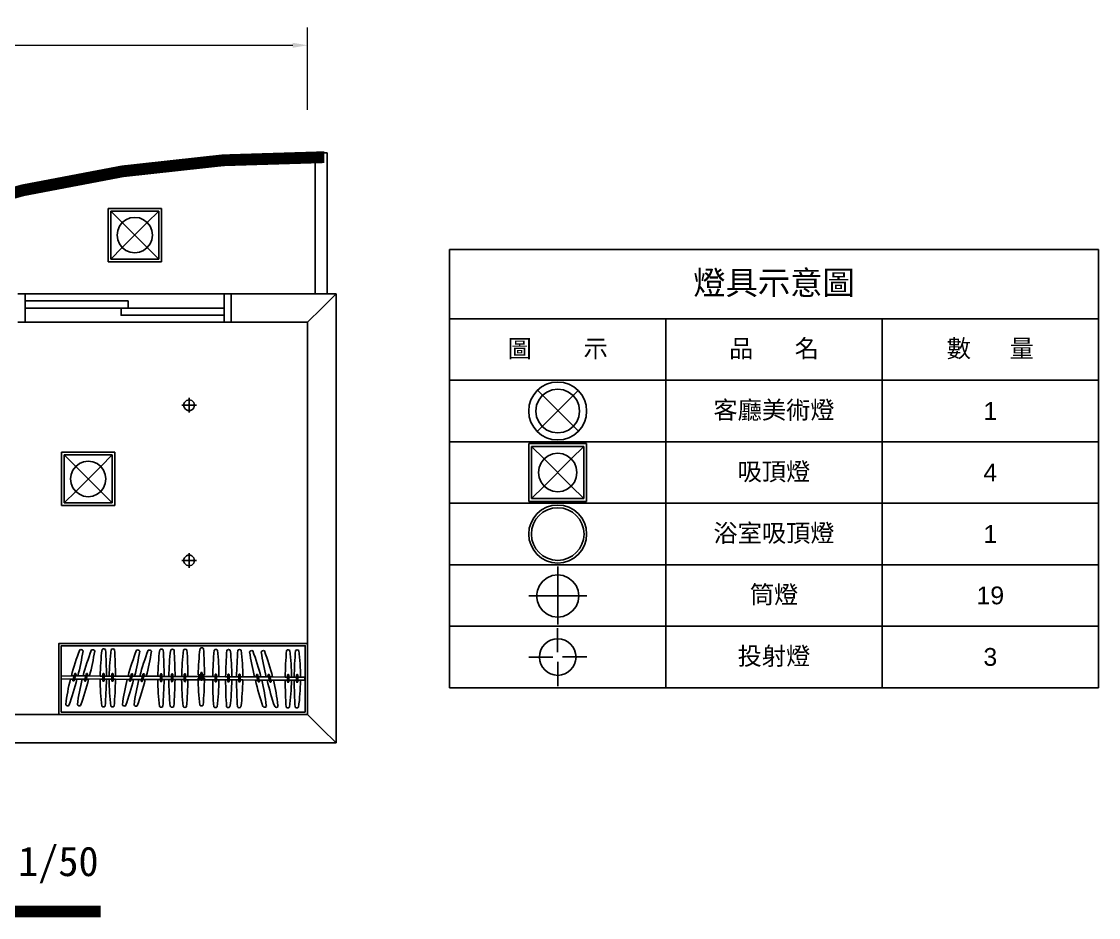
# Model space of a CAD drawing. Header units: centimetres. Extents: x 1534 to 3599, y 2480 to 3236.
# Drawn here: x 2690 to 3599, y 2480 to 3236 of the extents above; entities that cross this region are included whole.
import ezdxf

# ---------------------------------------------------------------- set-up
doc = ezdxf.new("R2010")
doc.units = ezdxf.units.CM
doc.header["$PDMODE"] = 35
for name, color, linetype in [('1', 250, 'Continuous'), ('傢俱', 7, 'Continuous'), ('填充線', 7, 'Continuous'), ('墻體', 7, 'Continuous'), ('尺寸線', 7, 'Continuous'), ('文字', 7, 'Continuous'), ('門窗', 7, 'Continuous')]:
    doc.layers.add(name, color=color, linetype=linetype)
doc.styles.get("Standard").update_dxf_attribs({"font": 'arial.ttf'})
doc.styles.add('文2.5', font='', dxfattribs={"height": 2.5})
doc.styles.add('文5', font='', dxfattribs={"height": 5})
doc.styles.get('文2.5').set_extended_font_data('DFKai-SB')
doc.styles.get('文5').set_extended_font_data('DFKai-SB')
doc.dimstyles.new('DIM2.5', dxfattribs={"dimtxt": 2.5, "dimasz": 2.5, "dimexe": 3, "dimexo": 1, "dimgap": 1, "dimtad": 1, "dimdec": 1, "dimdsep": 46, "dimtxsty": '文2.5', "dimcen": 2.5, "dimadec": 0, "dimazin": 0, "dimtfac": 1, "dimtdec": 1, "dimtmove": 0, "dimatfit": 3, "dimfxl": 1, "dimlwd": 15, "dimlwe": 15, "dimarcsym": 0})

# ---------------------------------------------------------------- blocks, each defined once
blk = doc.blocks.new('衣架')
for p, q in [((0.01, 2.7), (0, 0)), ((0, 0), (32.89, -0.19)), ((0.01, 2.7), (32.91, 2.51)), ((8.6, 2.64), (10.9, 2.63)), ((10.9, 2.63), (10.06, -0.07)), ((11.51, 4.58), (10.9, 2.63)), ((12.07, 2.62), (11.23, -0.07)), ((12.58, 4.25), (12.07, 2.62)), ((12.07, 2.62), (14.08, 2.61)), ((14.08, 2.61), (18.47, 2.59)), ((18.47, 2.59), (20.77, 2.58)), ((20.77, 2.58), (19.93, -0.12)), ((21.38, 4.53), (20.77, 2.58)), ((21.94, 2.57), (21.1, -0.13)), ((22.45, 4.2), (21.94, 2.57)), ((21.94, 2.57), (23.95, 2.56)), ((32.91, 2.51), (35.11, 2.5)), ((35.11, 2.5), (35.09, -0.2)), ((35.12, 4.4), (35.11, 2.5)), ((36.22, 2.49), (36.21, -0.21)), ((36.23, 4.4), (36.22, 2.49)), ((36.22, 2.49), (38.15, 2.48)), ((38.15, 2.48), (40.52, 2.47)), ((40.52, 2.47), (42.72, 2.46)), ((42.72, 2.46), (42.7, -0.24)), ((42.73, 4.36), (42.72, 2.46)), ((43.83, 2.45), (43.82, -0.25)), ((43.84, 4.36), (43.83, 2.45)), ((43.83, 2.45), (45.76, 2.44)), ((45.76, 2.44), (56.46, 2.38)), ((56.46, 2.38), (58.76, 2.37)), ((58.76, 2.37), (57.92, -0.32)), ((59.37, 4.32), (58.76, 2.37)), ((59.93, 2.36), (59.09, -0.33)), ((60.44, 3.99), (59.93, 2.36)), ((59.93, 2.36), (61.94, 2.35)), ((61.94, 2.35), (66.33, 2.33)), ((66.33, 2.33), (68.63, 2.32)), ((68.63, 2.32), (67.79, -0.38)), ((69.24, 4.27), (68.63, 2.32)), ((69.8, 2.31), (68.95, -0.38)), ((70.3, 3.94), (69.8, 2.31)), ((69.8, 2.31), (71.81, 2.3)), ((71.81, 2.3), (81.59, 2.25)), ((81.59, 2.25), (83.78, 2.24)), ((83.78, 2.24), (83.77, -0.46)), ((83.79, 4.14), (83.78, 2.24)), ((84.9, 2.23), (84.88, -0.47)), ((84.91, 4.13), (84.9, 2.23)), ((84.9, 2.23), (86.83, 2.22)), ((86.83, 2.22), (90.84, 2.2)), ((90.84, 2.2), (91.39, 2.19)), ((91.39, 2.19), (93.04, 2.19)), ((93.04, 2.19), (93.02, -0.51)), ((93.05, 4.09), (93.04, 2.19)), ((94.15, 2.18), (94.14, -0.52)), ((94.16, 4.08), (94.15, 2.18)), ((94.15, 2.18), (96.08, 2.17)), ((96.08, 2.17), (101.7, 2.14)), ((101.7, 2.14), (103.89, 2.13)), ((103.89, 2.13), (103.88, -0.57)), ((103.9, 4.03), (103.89, 2.13)), ((105.01, 2.12), (104.99, -0.58)), ((105.02, 4.02), (105.01, 2.12)), ((105.01, 2.12), (106.94, 2.11)), ((106.94, 2.11), (117.82, 2.05)), ((115.61, 0.71), (117.81, 0.7)), ((115.63, 3.41), (117.83, 3.4)), ((117.83, 3.4), (117.81, 0.7)), ((117.81, 0.7), (117.81, -0.65)), ((127.95, 2), (117.82, 2.05)), ((117.84, 5.3), (117.83, 3.4)), ((118.93, 0.69), (118.92, -0.66)), ((118.95, 3.39), (118.93, 0.69)), ((118.93, 0.69), (120.86, 0.68)), ((118.96, 5.3), (118.95, 3.39)), ((118.95, 3.39), (120.87, 3.38)), ((129.88, 1.99), (127.95, 2)), ((129.88, 1.99), (129.86, -0.71)), ((129.89, 3.89), (129.88, 1.99)), ((130.99, 1.98), (130.98, -0.72)), ((131, 3.88), (130.99, 1.98)), ((133.19, 1.97), (130.99, 1.98)), ((138.8, 1.94), (133.19, 1.97)), ((140.73, 1.93), (138.8, 1.94)), ((140.73, 1.93), (140.72, -0.77)), ((140.74, 3.83), (140.73, 1.93)), ((141.85, 1.92), (141.82, -2.13)), ((141.86, 3.82), (141.85, 1.92)), ((143.49, 1.91), (141.85, 1.92)), ((144.04, 1.91), (143.49, 1.91)), ((148.06, 1.89), (144.04, 1.91)), ((149.98, 1.88), (148.06, 1.89)), ((149.98, 1.88), (149.97, -0.82)), ((149.99, 3.78), (149.98, 1.88)), ((151.1, 1.87), (151.09, -0.83)), ((151.11, 3.77), (151.1, 1.87)), ((153.3, 1.86), (151.1, 1.87)), ((163.08, 1.81), (153.3, 1.86)), ((165.09, 1.79), (163.08, 1.81)), ((164.6, 3.43), (165.09, 1.79)), ((165.09, 1.79), (165.9, -0.91)), ((165.67, 3.75), (166.26, 1.79)), ((166.26, 1.79), (167.07, -0.92)), ((168.56, 1.78), (166.26, 1.79)), ((172.94, 1.75), (168.56, 1.78)), ((174.95, 1.74), (172.94, 1.75)), ((174.46, 3.37), (174.95, 1.74)), ((174.95, 1.74), (175.77, -0.96)), ((175.53, 3.69), (176.12, 1.73)), ((176.12, 1.73), (176.93, -0.97)), ((178.42, 1.72), (176.12, 1.73)), ((189.12, 1.66), (178.42, 1.72)), ((191.05, 1.65), (189.12, 1.66)), ((191.05, 1.65), (191.04, -1.05)), ((191.06, 3.56), (191.05, 1.65)), ((192.17, 1.65), (192.15, -1.05)), ((192.18, 3.55), (192.17, 1.65)), ((194.36, 1.64), (192.17, 1.65)), ((196.73, 1.62), (194.36, 1.64)), ((198.66, 1.61), (196.73, 1.62)), ((198.66, 1.61), (198.65, -1.09)), ((198.67, 3.52), (198.66, 1.61)), ((199.78, 1.61), (199.76, -1.09)), ((199.79, 3.51), (199.78, 1.61)), ((201.97, 1.59), (199.78, 1.61)), ((205.57, 1.58), (201.97, 1.59)), ((205.57, 1.58), (205.55, -1.12)), ((7.77, -0.05), (10.06, -0.07)), ((10.06, -0.07), (9.74, -1.1)), ((11.23, -0.07), (10.8, -1.44)), ((11.23, -0.07), (13.25, -0.08)), ((13.25, -0.08), (17.64, -0.11)), ((17.64, -0.11), (19.93, -0.12)), ((19.93, -0.12), (19.6, -1.16)), ((21.1, -0.13), (20.67, -1.49)), ((21.1, -0.13), (23.12, -0.14)), ((32.89, -0.19), (35.09, -0.2)), ((35.09, -0.2), (35.08, -1.55)), ((36.21, -0.21), (36.2, -1.56)), ((36.21, -0.21), (38.14, -0.22)), ((38.14, -0.22), (40.5, -0.23)), ((40.5, -0.23), (42.7, -0.24)), ((42.7, -0.24), (42.69, -1.59)), ((43.82, -0.25), (43.81, -1.6)), ((43.82, -0.25), (45.75, -0.26)), ((45.75, -0.26), (55.63, -0.31)), ((55.63, -0.31), (57.92, -0.32)), ((57.92, -0.32), (57.6, -1.36)), ((59.09, -0.33), (58.66, -1.69)), ((59.09, -0.33), (61.11, -0.34)), ((61.11, -0.34), (65.5, -0.37)), ((65.5, -0.37), (67.79, -0.38)), ((67.79, -0.38), (67.46, -1.42)), ((68.95, -0.38), (68.53, -1.75)), ((68.95, -0.38), (70.98, -0.4)), ((70.98, -0.4), (81.57, -0.45)), ((81.57, -0.45), (83.77, -0.46)), ((83.77, -0.46), (83.76, -1.82)), ((84.88, -0.47), (86.82, -0.48)), ((84.88, -0.47), (84.88, -1.82)), ((86.82, -0.48), (90.82, -0.5)), ((90.82, -0.5), (91.38, -0.51)), ((91.38, -0.51), (93.02, -0.51)), ((93.02, -0.51), (93.01, -1.87)), ((94.14, -0.52), (94.13, -1.87)), ((94.14, -0.52), (96.07, -0.53)), ((96.07, -0.53), (101.68, -0.56)), ((101.68, -0.56), (103.88, -0.57)), ((103.88, -0.57), (103.87, -1.93)), ((104.99, -0.58), (104.98, -1.93)), ((104.99, -0.58), (106.92, -0.59)), ((106.92, -0.59), (117.81, -0.65)), ((127.93, -0.7), (117.81, -0.65)), ((129.86, -0.71), (127.93, -0.7)), ((129.86, -0.71), (129.85, -2.07)), ((130.98, -0.72), (130.97, -2.07)), ((133.18, -0.73), (130.98, -0.72)), ((138.78, -0.76), (133.18, -0.73)), ((140.72, -0.77), (138.78, -0.76)), ((140.72, -0.77), (140.71, -2.12)), ((143.48, -0.79), (141.83, -0.78)), ((149.97, -0.82), (143.48, -0.79)), ((144.03, -0.79), (143.48, -0.79)), ((148.04, -0.81), (144.03, -0.79)), ((149.97, -0.82), (148.04, -0.81)), ((149.97, -0.82), (149.96, -2.18)), ((151.09, -0.83), (151.08, -2.18)), ((153.29, -0.84), (151.09, -0.83)), ((163.88, -0.9), (153.29, -0.84)), ((165.9, -0.91), (163.88, -0.9)), ((165.9, -0.91), (166.31, -2.28)), ((167.07, -0.92), (167.38, -1.96)), ((169.36, -0.93), (167.07, -0.92)), ((173.74, -0.95), (169.36, -0.93)), ((175.77, -0.96), (173.74, -0.95)), ((175.77, -0.96), (176.18, -2.33)), ((176.93, -0.97), (177.25, -2.01)), ((179.22, -0.98), (176.93, -0.97)), ((189.1, -1.04), (179.22, -0.98)), ((191.04, -1.05), (189.1, -1.04)), ((191.04, -1.05), (191.03, -2.4)), ((192.15, -1.05), (192.14, -2.4)), ((194.35, -1.06), (192.15, -1.05)), ((196.71, -1.08), (194.35, -1.06)), ((198.65, -1.09), (196.71, -1.08)), ((198.65, -1.09), (198.64, -2.44)), ((199.76, -1.09), (199.75, -2.44)), ((201.96, -1.11), (199.76, -1.09)), ((205.55, -1.12), (201.96, -1.11))]:
    blk.add_line(p, q)
for centre, radius, start, end in [((202.14, -48.15), 200.09, 158.70148, 165.2937), ((-292.32, 77.44), 315.41, 346.27713, 350.18439), ((16.67, 22.74), 2.02, 27.17913, 118.15986), ((212.01, -48.21), 200.09, 158.70148, 165.2937), ((-282.46, 77.38), 315.41, 346.27713, 350.18439), ((26.53, 22.69), 2.02, 27.17913, 118.15986), ((239.81, -0.66), 206.92, 172.91492, 179.12298), ((35.9, 23.44), 2.02, 44.19918, 135.17992), ((-274.84, 2.51), 312.99, 359.99574, 4.09388), ((247.42, -0.7), 206.92, 172.91492, 179.12298), ((43.51, 23.4), 2.02, 44.19918, 135.17992), ((-267.23, 2.46), 312.99, 359.99574, 4.09388), ((250, -48.41), 200.09, 158.70148, 165.2937), ((-244.46, 77.18), 315.41, 346.27713, 350.18439), ((64.53, 22.48), 2.02, 27.17913, 118.15986), ((259.86, -48.47), 200.09, 158.70148, 165.2937), ((-234.6, 77.12), 315.41, 346.27713, 350.18439), ((74.39, 22.43), 2.02, 27.17913, 118.15986), ((288.48, -0.92), 206.92, 172.91492, 179.12298), ((84.58, 23.18), 2.02, 44.19918, 135.17992), ((-226.16, 2.24), 312.99, 359.99574, 4.09388), ((297.74, -0.97), 206.92, 172.91492, 179.12298), ((93.83, 23.13), 2.02, 44.19918, 135.17992), ((-216.91, 2.19), 312.99, 359.99574, 4.09388), ((308.59, -1.03), 206.92, 172.91492, 179.12298), ((104.69, 23.07), 2.02, 44.19918, 135.17992), ((-206.05, 2.13), 312.99, 359.99574, 4.09388), ((322.53, 0.25), 206.92, 172.91492, 179.12298), ((118.62, 24.34), 2.02, 44.19918, 135.17992), ((-192.11, 3.41), 312.99, 359.99574, 4.09388), ((440.95, -1.83), 313.03, 175.2022, 179.30009), ((130.46, 22.93), 2.02, 44.19918, 135.17992), ((-73.69, 1.34), 206.88, 0.17288, 6.3815), ((451.8, -1.89), 313.03, 175.2022, 179.30009), ((141.31, 22.87), 2.02, 44.19918, 135.17992), ((-62.84, 1.28), 206.88, 0.17288, 6.3815), ((461.06, -1.94), 313.03, 175.2022, 179.30009), ((150.56, 22.82), 2.02, 44.19918, 135.17992), ((-53.59, 1.23), 206.88, 0.17288, 6.3815), ((160.74, 21.96), 2.02, 61.21923, 152.19997), ((470.2, 72.81), 315.22, 189.1092, 193.01763), ((-25.42, -46.61), 199.92, 14.00682, 20.60187), ((170.61, 21.91), 2.02, 61.21923, 152.19997), ((480.06, 72.76), 315.22, 189.1092, 193.01763), ((-15.55, -46.67), 199.92, 14.00682, 20.60187), ((502.12, -2.16), 313.03, 175.2022, 179.30009), ((191.63, 22.6), 2.02, 44.19918, 135.17992), ((-12.52, 1.01), 206.88, 0.17288, 6.3815), ((509.73, -2.2), 313.03, 175.2022, 179.30009), ((199.24, 22.55), 2.02, 44.19918, 135.17992), ((-4.91, 0.97), 206.88, 0.17288, 6.3815), ((11.93, 4.06), 0.673, 16.64692, 128.69208), ((21.8, 4), 0.673, 16.64692, 128.69208), ((35.67, 4.02), 0.673, 33.66697, 145.71213), ((43.28, 3.98), 0.673, 33.66697, 145.71213), ((59.79, 3.8), 0.673, 16.64692, 128.69208), ((69.66, 3.74), 0.673, 16.64692, 128.69208), ((84.35, 3.76), 0.673, 33.66697, 145.71213), ((93.6, 3.71), 0.673, 33.66697, 145.71213), ((104.46, 3.65), 0.673, 33.66697, 145.71213), ((320.84, 0.83), 205.23, 180.03166, 186.40945), ((118.39, 4.93), 0.673, 33.66697, 145.71213), ((-189.62, 3.96), 310.5, 355.18493, 359.39481), ((130.44, 3.51), 0.673, 33.66697, 145.71213), ((141.3, 3.45), 0.673, 33.66697, 145.71213), ((150.55, 3.4), 0.673, 33.66697, 145.71213), ((165.24, 3.23), 0.673, 50.68702, 162.73218), ((175.11, 3.17), 0.673, 50.68702, 162.73218), ((191.62, 3.18), 0.673, 33.66697, 145.71213), ((199.23, 3.14), 0.673, 33.66697, 145.71213), ((209.71, -48.88), 207.76, 166.40856, 172.43325), ((-278.88, 75.97), 301.87, 340.98516, 345.40668), ((10.32, -1.13), 0.578, 177.75653, 327.58246), ((219.58, -48.93), 207.76, 166.40856, 172.43325), ((-269.01, 75.92), 301.87, 340.98516, 345.40668), ((20.18, -1.18), 0.578, 177.75653, 327.58246), ((238.12, -0.08), 205.23, 180.03166, 186.40945), ((35.64, -1.41), 0.578, 194.77658, 344.60252), ((-272.35, 3.06), 310.5, 355.18493, 359.39481), ((245.73, -0.12), 205.23, 180.03166, 186.40945), ((43.25, -1.45), 0.578, 194.77658, 344.60252), ((-264.74, 3.02), 310.5, 355.18493, 359.39481), ((257.57, -49.13), 207.76, 166.40856, 172.43325), ((-231.02, 75.72), 301.87, 340.98516, 345.40668), ((58.17, -1.38), 0.578, 177.75653, 327.58246), ((267.44, -49.19), 207.76, 166.40856, 172.43325), ((-221.15, 75.66), 301.87, 340.98516, 345.40668), ((68.04, -1.44), 0.578, 177.75653, 327.58246), ((286.8, -0.34), 205.23, 180.03166, 186.40945), ((84.32, -1.67), 0.578, 194.77658, 344.60252), ((-223.67, 2.8), 310.5, 355.18493, 359.39481), ((296.05, -0.39), 205.23, 180.03166, 186.40945), ((93.57, -1.72), 0.578, 194.77658, 344.60252), ((-214.42, 2.75), 310.5, 355.18493, 359.39481), ((306.9, -0.45), 205.23, 180.03166, 186.40945), ((104.43, -1.78), 0.578, 194.77658, 344.60252), ((-203.56, 2.69), 310.5, 355.18493, 359.39481), ((118.37, -0.5), 0.578, 194.77658, 344.60252), ((438.4, -1.23), 310.47, 179.90257, 184.11269), ((130.41, -1.92), 0.578, 194.77658, 344.60252), ((-72.07, 1.9), 205.26, 352.88851, 359.26574), ((449.25, -1.29), 310.47, 179.90257, 184.11269), ((141.27, -1.98), 0.578, 194.77658, 344.60252), ((-61.22, 1.84), 205.26, 352.88851, 359.26574), ((458.5, -1.34), 310.47, 179.90257, 184.11269), ((150.52, -2.03), 0.578, 194.77658, 344.60252), ((-51.96, 1.79), 205.26, 352.88851, 359.26574), ((456.68, 71.53), 301.63, 193.89483, 198.31809), ((166.8, -1.97), 0.578, 211.79663, 1.62257), ((-33.06, -47.24), 207.65, 6.86109, 12.88737), ((466.55, 71.48), 301.63, 193.89483, 198.31809), ((176.67, -2.03), 0.578, 211.79663, 1.62257), ((-23.2, -47.3), 207.65, 6.86109, 12.88737), ((499.57, -1.56), 310.47, 179.90257, 184.11269), ((191.59, -2.25), 0.578, 194.77658, 344.60252), ((-10.9, 1.57), 205.26, 352.88851, 359.26574), ((507.18, -1.6), 310.47, 179.90257, 184.11269), ((199.2, -2.29), 0.578, 194.77658, 344.60252), ((-3.29, 1.53), 205.26, 352.88851, 359.26574), ((5.57, -20.59), 2.02, 207.17913, 298.15986), ((15.43, -20.65), 2.02, 207.17913, 298.15986), ((35.63, -21.58), 2.02, 224.19918, 315.17992), ((43.24, -21.62), 2.02, 224.19918, 315.17992), ((53.42, -20.85), 2.02, 207.17913, 298.15986), ((63.29, -20.91), 2.02, 207.17913, 298.15986), ((84.3, -21.84), 2.02, 224.19918, 315.17992), ((93.56, -21.89), 2.02, 224.19918, 315.17992), ((104.41, -21.95), 2.02, 224.19918, 315.17992), ((118.35, -20.67), 2.02, 224.19918, 315.17992), ((130.18, -22.09), 2.02, 224.19918, 315.17992), ((141.03, -22.15), 2.02, 224.19918, 315.17992), ((150.29, -22.2), 2.02, 224.19918, 315.17992), ((171.79, -21.85), 2.02, 224.19918, 315.17992), ((181.65, -21.91), 2.02, 224.19918, 315.17992), ((191.35, -22.42), 2.02, 224.19918, 315.17992), ((198.96, -22.46), 2.02, 224.19918, 315.17992)]:
    blk.add_arc(centre, radius, start, end)
at = {"layer": '填充線'}
for p, q in [((173.22, -23.28), (173.1, -22.44)), ((183.09, -23.33), (182.97, -22.49))]:
    blk.add_line(p, q, dxfattribs=at)
blk = doc.blocks.new('*D26')
at = {"layer": 'Defpoints', "color": 0, "transparency": 16777216}
for p in [(2931.72, 3216.09), (1679.62, 3156.53), (2931.72, 3156.53)]:
    blk.add_point(p, dxfattribs=at)
at = {"layer": '尺寸線', "color": 0, "linetype": 'Continuous', "lineweight": 15, "transparency": 16777216}
for p, q in [((1679.62, 3161.53), (1679.62, 3231.09)), ((2931.72, 3161.53), (2931.72, 3231.09)), ((1692.12, 3216.09), (2919.22, 3216.09))]:
    blk.add_line(p, q, dxfattribs=at)
at = {"layer": '尺寸線', "color": 0, "transparency": 16777216}
for points in [[(1692.12, 3218.17), (1692.12, 3214), (1679.62, 3216.09)], [(2919.22, 3218.17), (2919.22, 3214), (2931.72, 3216.09)]]:
    blk.add_solid(points, dxfattribs=at)
at = {"layer": '尺寸線', "color": 0, "transparency": 16777216, "insert": (2305.67, 3227.9), "char_height": 12.5, "attachment_point": 5, "style": '文2.5'}
blk.add_mtext('1252.1', dxfattribs=at)
blk = doc.blocks.new('筒燈')
for p, q in [((0, 6.31), (0, 4.52)), ((-3.2, 3.2), (-3.92, 2.26)), ((-2.26, 3.92), (-3.2, 3.2)), ((-1.17, 4.37), (-2.26, 3.92)), ((0, 4.52), (-1.17, 4.37)), ((1.17, 4.37), (0, 4.52)), ((0, 4.52), (0, -4.52)), ((2.26, 3.92), (1.17, 4.37)), ((3.2, 3.2), (2.26, 3.92)), ((3.92, 2.26), (3.2, 3.2)), ((-6.23, 0), (-4.52, 0)), ((-4.37, 1.17), (-4.52, 0)), ((-4.52, 0), (-4.37, -1.17)), ((-4.52, 0), (4.52, 0)), ((-3.92, 2.26), (-4.37, 1.17)), ((4.37, 1.17), (3.92, 2.26)), ((4.52, 0), (4.37, 1.17)), ((4.37, -1.17), (4.52, 0)), ((4.52, 0), (6.21, 0)), ((-4.37, -1.17), (-3.92, -2.26)), ((-3.92, -2.26), (-3.2, -3.2)), ((3.2, -3.2), (3.92, -2.26)), ((3.92, -2.26), (4.37, -1.17)), ((-3.2, -3.2), (-2.26, -3.92)), ((-2.26, -3.92), (-1.17, -4.37)), ((-1.17, -4.37), (0, -4.52)), ((0, -4.52), (1.17, -4.37)), ((0, -4.52), (0, -6.12)), ((1.17, -4.37), (2.26, -3.92)), ((2.26, -3.92), (3.2, -3.2))]:
    blk.add_line(p, q)
blk = doc.blocks.new('吸頂燈')
for p, q in [((-22.5, 22.5), (22.5, 22.5)), ((-22.5, -22.5), (-22.5, 22.5)), ((-20.25, 20.25), (20.25, 20.25)), ((-20.25, -20.25), (-20.25, 20.25)), ((-10.57, 10.57), (-20.25, 20.25)), ((20.25, 20.25), (10.57, 10.57)), ((20.25, 20.25), (20.25, -20.25)), ((22.5, 22.5), (22.5, -22.5)), ((-10.57, 10.57), (-12.94, 7.47)), ((-7.47, 12.94), (-10.57, 10.57)), ((10.57, -10.57), (-10.57, 10.57)), ((10.57, 10.57), (-10.57, -10.57)), ((-3.87, 14.44), (-7.47, 12.94)), ((0, 14.95), (-3.87, 14.44)), ((3.87, 14.44), (0, 14.95)), ((7.47, 12.94), (3.87, 14.44)), ((10.57, 10.57), (7.47, 12.94)), ((12.94, 7.47), (10.57, 10.57)), ((-14.44, 3.87), (-14.95, 0)), ((-12.94, 7.47), (-14.44, 3.87)), ((14.44, 3.87), (12.94, 7.47)), ((14.95, 0), (14.44, 3.87)), ((-14.95, 0), (-14.44, -3.87)), ((-14.44, -3.87), (-12.94, -7.47)), ((-12.94, -7.47), (-10.57, -10.57)), ((10.57, -10.57), (12.94, -7.47)), ((12.94, -7.47), (14.44, -3.87)), ((14.44, -3.87), (14.95, 0)), ((-10.57, -10.57), (-20.25, -20.25)), ((-10.57, -10.57), (-7.47, -12.94)), ((-7.47, -12.94), (-3.87, -14.44)), ((-3.87, -14.44), (0, -14.95)), ((0, -14.95), (3.87, -14.44)), ((3.87, -14.44), (7.47, -12.94)), ((7.47, -12.94), (10.57, -10.57)), ((20.25, -20.25), (10.57, -10.57)), ((22.5, -22.5), (-22.5, -22.5)), ((20.25, -20.25), (-20.25, -20.25))]:
    blk.add_line(p, q)
blk = doc.blocks.new('客廳美術燈')
for p, q in [((0, 15.91), (-4.12, 15.37)), ((4.12, 15.37), (0, 15.91)), ((-13.78, 7.96), (-15.37, 4.12)), ((15.08, -14.64), (-14.64, 15.08)), ((-11.25, 11.25), (-13.78, 7.96)), ((-7.96, 13.78), (-11.25, 11.25)), ((11.25, 11.25), (-11.25, -11.25)), ((-4.12, 15.37), (-7.96, 13.78)), ((7.96, 13.78), (4.12, 15.37)), ((11.25, 11.25), (7.96, 13.78)), ((14.86, 14.86), (11.25, 11.25)), ((13.78, 7.96), (11.25, 11.25)), ((15.37, 4.12), (13.78, 7.96)), ((-15.37, 4.12), (-15.91, 0)), ((-15.91, 0), (-15.37, -4.12)), ((15.91, 0), (15.37, 4.12)), ((15.37, -4.12), (15.91, 0)), ((-15.37, -4.12), (-13.78, -7.96)), ((13.78, -7.96), (15.37, -4.12)), ((-11.25, -11.25), (-14.86, -14.86)), ((-13.78, -7.96), (-11.25, -11.25)), ((-11.25, -11.25), (-7.96, -13.78)), ((-7.96, -13.78), (-4.12, -15.37)), ((-4.12, -15.37), (0, -15.91)), ((0, -15.91), (4.12, -15.37)), ((4.12, -15.37), (7.96, -13.78)), ((7.96, -13.78), (11.25, -11.25)), ((11.25, -11.25), (13.78, -7.96))]:
    blk.add_line(p, q)
blk.add_circle((0, 0), 21.02)
blk = doc.blocks.new('浴室吸頂燈')
for radius in [16.5, 15]:
    blk.add_circle((0, 0), radius)
blk = doc.blocks.new('投射燈')
at = {"layer": '1', "color": 3}
for p, q in [((-0.2, 9.3), (-0.2, 55.4)), ((9.3, 0.2), (55.4, 0.2)), ((-9.3, -0.2), (-55.4, -0.2)), ((0.2, -9.3), (0.2, -55.4))]:
    blk.add_line(p, q, dxfattribs=at)
blk.add_circle((0, 0), 35, dxfattribs=at)
blk = doc.blocks.new('*T27')
at = {"layer": '填充線', "color": 0, "linetype": 'ByBlock', "lineweight": -2, "transparency": 16777216}
for p, q in [((0, 0), (547.8, 0)), ((0, 0), (0, -370)), ((547.8, 0), (547.8, -370)), ((0, -58.57), (547.8, -58.57)), ((182.6, -58.57), (182.6, -370)), ((365.2, -58.57), (365.2, -370)), ((0, -110.48), (547.8, -110.48)), ((0, -162.38), (547.8, -162.38)), ((0, -214.29), (547.8, -214.29)), ((0, -266.19), (547.8, -266.19)), ((0, -318.1), (547.8, -318.1)), ((0, -370), (547.8, -370))]:
    blk.add_line(p, q, dxfattribs=at)
at = {"layer": '填充線', "color": 0, "transparency": 16777216}
for name, p, xscale, yscale, zscale in [('客廳美術燈', (91.3, -136.43, 0), 1.163505187669383, 1.163505187669383, 1.163505187669383), ('吸頂燈', (91.3, -188.34), 1.086784547375682, 1.086784547375682, 1.086784547375682), ('浴室吸頂燈', (91.3, -240.24, 0), 1.481978927341475, 1.481978927341475, 1.481978927341475), ('筒燈', (91.33, -292.53), 3.935768698242048, 3.935768698242048, 3.935768698242048), ('投射燈', (91.3, -344.05, 0), 0.4416267983227358, 0.4416267983227358, 0.4416267983227358)]:
    blk.add_blockref(name, p, dxfattribs=dict(at, xscale=xscale, yscale=yscale, zscale=zscale))
at = {"layer": '填充線', "color": 0, "transparency": 16777216, "attachment_point": 5}
for s, insert, char_height, width in [('{\\fPMingLiU|b0|i0|c136|p18;燈具示意圖}', (273.9, -29.29), 20, 544.7971), ('{\\fPMingLiU|b0|i0|c136|p18;圖        示}', (91.3, -84.52), 15, 179.599), ('{\\fPMingLiU|b0|i0|c136|p18;品}      {\\fPMingLiU|b0|i0|c136|p18;名}', (273.9, -84.52), 15, 179.599), ('{\\fPMingLiU|b0|i0|c136|p18;數      量}', (456.5, -84.52), 15, 179.599), ('{\\fPMingLiU|b0|i0|c136|p18;客廳美術燈}', (273.9, -136.43), 15, 179.599), ('1', (456.5, -136.43), 15, 179.599), ('{\\fPMingLiU|b0|i0|c136|p18;吸頂燈}', (273.9, -188.34), 15, 179.599), ('4', (456.5, -188.34), 15, 179.599), ('{\\fPMingLiU|b0|i0|c136|p18;浴室吸頂燈}', (273.9, -240.24), 15, 179.599), ('1', (456.5, -240.24), 15, 179.599), ('{\\fPMingLiU|b0|i0|c136|p18;筒燈}', (273.9, -292.15), 15, 179.599), ('19', (456.5, -292.15), 15, 179.599), ('{\\fPMingLiU|b0|i0|c136|p18;投射燈}', (273.9, -344.05), 15, 179.599), ('3', (456.5, -344.05), 15, 179.599)]:
    blk.add_mtext(s, dxfattribs=dict(at, insert=insert, char_height=char_height, width=width))

msp = doc.modelspace()

# ---------------------------------------------------------------- linework, layer by layer
at = {"layer": '傢俱'}
for points in [[(2931.72, 2651.29), (2721.72, 2651.29), (2721.72, 2711.29), (2931.72, 2711.29)], [(2929.72, 2653.29), (2723.72, 2653.29), (2723.72, 2709.29), (2929.72, 2709.29)]]:
    msp.add_lwpolyline(points, close=True, dxfattribs=at)
at = {"layer": '墻體'}
for p, q in [((2938.22, 3006.29), (2938.22, 3125.29)), ((2938.22, 3125.29), (2943.22, 3125.29)), ((2948.22, 3125.29), (2943.22, 3125.29)), ((2948.22, 3006.29), (2948.22, 3125.29)), ((2955.72, 3006.29), (2867.22, 3006.29)), ((2867.22, 3006.29), (2867.22, 2994.29)), ((2938.22, 3006.29), (2943.22, 3006.29)), ((2948.22, 3006.29), (2943.22, 3006.29)), ((2955.72, 3006.29), (2943.72, 2994.29)), ((2955.72, 2627.29), (2955.72, 3006.29)), ((2867.22, 2982.29), (2867.22, 2994.29)), ((2931.72, 2982.29), (2943.72, 2994.29)), ((2931.72, 2982.29), (2867.22, 2982.29)), ((2931.72, 2651.29), (2931.72, 2982.29)), ((1699.92, 2651.29), (2931.72, 2651.29)), ((2931.72, 2651.29), (2943.72, 2639.29)), ((2955.72, 2627.29), (2943.72, 2639.29)), ((1699.92, 2627.29), (2955.72, 2627.29))]:
    msp.add_line(p, q, dxfattribs=at)
at = {"layer": '墻體', "const_width": 10}
msp.add_lwpolyline([(2945.89, 3121.64, 0.078791), (2609.05, 3071.21, 0.875584)], format="xyb", dxfattribs=at)
at = {"layer": '文字', "const_width": 10}
msp.add_lwpolyline([(1833.43, 2485.05), (2757, 2485.05)], dxfattribs=at)
at = {"layer": '門窗'}
for p, q in [((2867.22, 3006.29), (2687.22, 3006.29)), ((2693.22, 3006.29), (2693.22, 2982.29)), ((2861.22, 3006.29), (2861.22, 2982.29)), ((2867.22, 3006.29), (2867.22, 2994.29)), ((2867.22, 2982.29), (2867.22, 2994.29)), ((2867.22, 2982.29), (2687.22, 2982.29))]:
    msp.add_line(p, q, dxfattribs=at)
for points in [[(2693.22, 2994.29), (2780.22, 2994.29), (2780.22, 3000.29), (2693.22, 3000.29)], [(2861.22, 2994.29), (2774.22, 2994.29), (2774.22, 2988.29), (2861.22, 2988.29)]]:
    msp.add_lwpolyline(points, close=True, dxfattribs=at)

# ---------------------------------------------------------------- block references
for name, p in [('吸頂燈', (2785.83, 3055.88)), ('*T27', (3051.53, 3043.86)), ('筒燈', (2831.72, 2912.29)), ('吸頂燈', (2746.5, 2850.09)), ('筒燈', (2831.72, 2781.29))]:
    msp.add_blockref(name, p)
at = {"layer": '傢俱'}
msp.add_blockref('衣架', (2723.72, 2681.29), dxfattribs=at)

# ---------------------------------------------------------------- texts
at = {"layer": '文字', "insert": (2584.96, 2539.95), "char_height": 25, "width": 230.4451, "attachment_point": 1, "style": '文5'}
msp.add_mtext('比例︰1/50', dxfattribs=at)

# ---------------------------------------------------------------- dimensions: what is measured, and where the dimension line sits
at = {"layer": '尺寸線'}
dim = msp.add_linear_dim(base=(2931.72, 3216.09), p1=(1679.62, 3156.53), p2=(2931.72, 3156.53), dimstyle='DIM2.5', dxfattribs=at)
dim.commit()
dim.dimension.update_dxf_attribs({"geometry": '*D26', "text_midpoint": (2305.67, 3227.9)})

doc.saveas('drawing.dxf')
